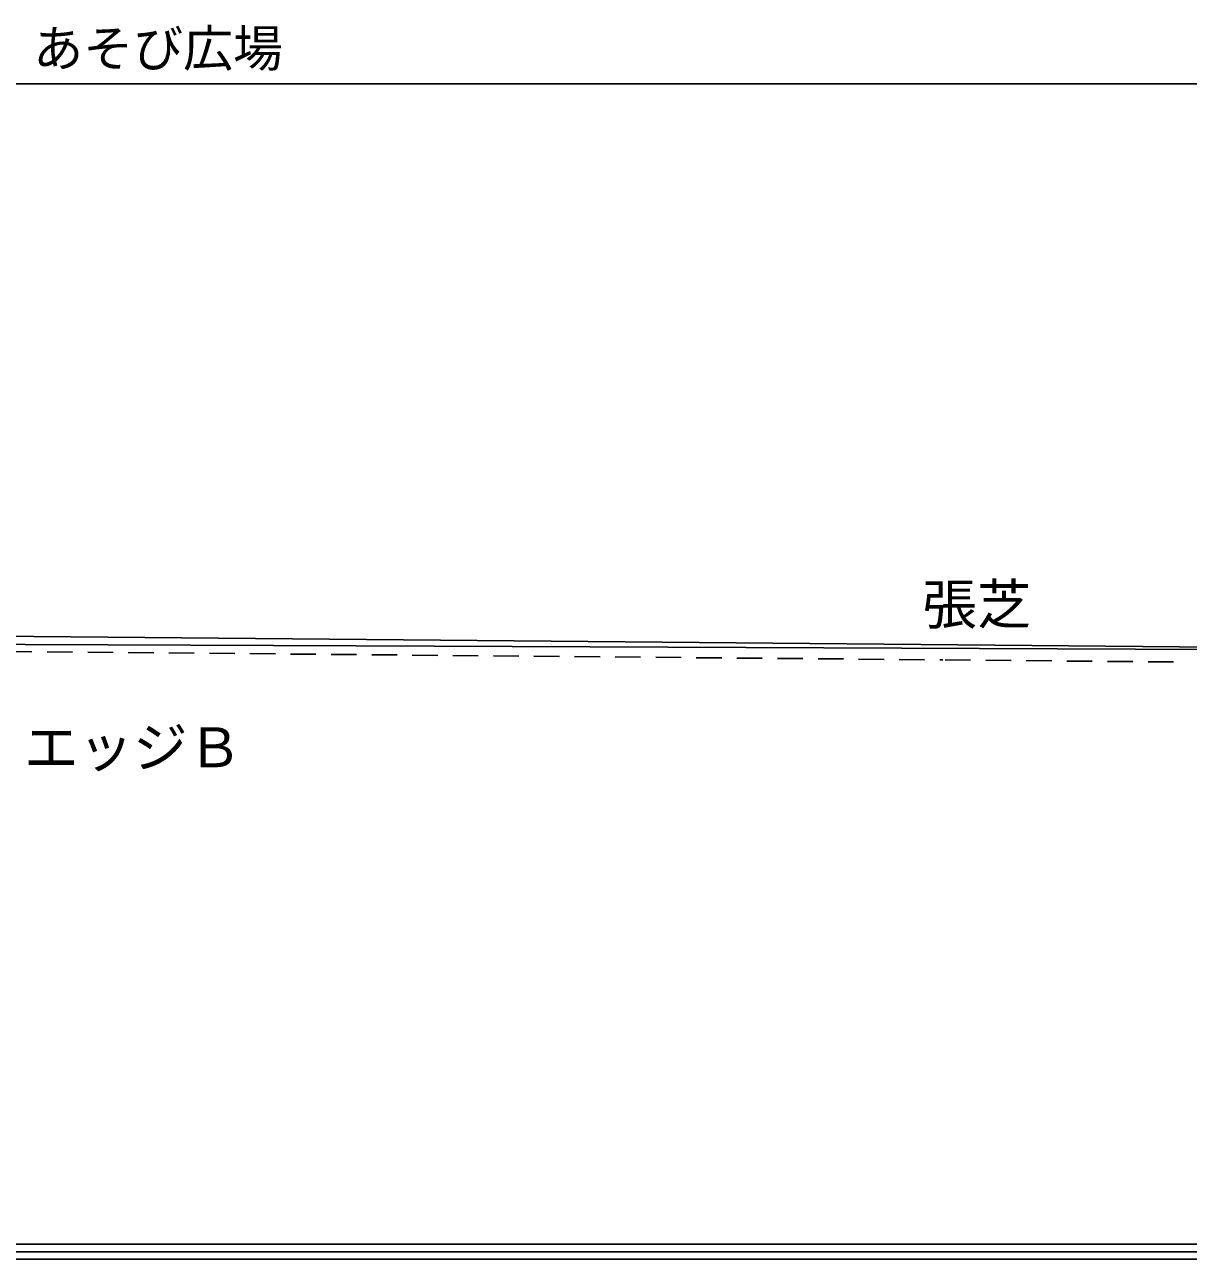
# Model space of a CAD drawing. Units: millimetres on the paper. Extents: x -84 to 7, y -133 to 191.
# Drawn here: x -15.4 to -7.72, y -114.85 to -106.7 of the extents above; entities that cross this region are included whole.
import ezdxf
from ezdxf.enums import TextEntityAlignment as Align

# ---------------------------------------------------------------- set-up
doc = ezdxf.new("R2010")
doc.units = ezdxf.units.MM
doc.header["$LTSCALE"] = 0.14
doc.linetypes.add('DASHED1', pattern=[1.8, 1.2, -0.6])
for name, color, linetype in [('0-1_D-BDG-3-DL-2', 7, 'Continuous'), ('0-3_D-STR-2-文字', 7, 'Continuous'), ('0-5_D-BDG-2-DL-1', 7, 'Continuous'), ('0-7_D-STR-1-計線1', 7, 'Continuous'), ('0-9_D-BDG-1-現況', 7, 'Continuous')]:
    doc.layers.add(name, color=color, linetype=linetype)
doc.styles.add('ＭＳ ゴシック', font='')
doc.styles.get('ＭＳ ゴシック').set_extended_font_data('MS Gothic')

msp = doc.modelspace()

# ---------------------------------------------------------------- linework, layer by layer
at = {"layer": '0-1_D-BDG-3-DL-2'}
for p, q in [((-73.8141, -114.7512), (3.4526, -114.7512)), ((-73.8141, -114.8512), (3.4526, -114.8512))]:
    msp.add_line(p, q, dxfattribs=at)
at = {"layer": '0-3_D-STR-2-文字'}
msp.add_line((-25.0038, -107.0888), (-4.0376, -107.0888), dxfattribs=at)
at = {"layer": '0-5_D-BDG-2-DL-1'}
msp.add_line((-76.8141, -114.8012), (3.4526, -114.8012), dxfattribs=at)
at = {"layer": '0-7_D-STR-1-計線1'}
msp.add_line((-25.0538, -110.6512), (-3.9876, -110.8412), dxfattribs=at)
at = {"layer": '0-7_D-STR-1-計線1', "linetype": 'DASHED1'}
for p, q in [((-15.7901, -110.8348), (-9.3382, -110.893)), ((-9.3227, -110.8931), (-7.728, -110.9075))]:
    msp.add_line(p, q, dxfattribs=at)
at = {"layer": '0-9_D-BDG-1-現況'}
msp.add_lwpolyline([(-66.6806, -110.4565), (-62.3082, -110.5015), (-55.9505, -110.5512), (-48.583, -110.6015), (-42.0651, -110.6512), (-34.4063, -110.7015), (-25.2392, -110.7512), (-13.213, -110.8012), (-1.3748, -110.8515), (-0.6231, -110.8565)], dxfattribs=at)

# ---------------------------------------------------------------- texts
at = {"layer": '0-3_D-STR-2-文字', "style": 'ＭＳ ゴシック'}
for s, height, p in [('あそび広場', 0.2419, (-15.3458, -107.0482)), ('張芝', 0.2639, (-9.4735, -110.737)), ('エッジＢ', 0.2639, (-15.4064, -111.6812))]:
    msp.add_text(s, height=height, dxfattribs=at).set_placement(p, align=Align.BOTTOM_LEFT)

doc.saveas('drawing.dxf')
